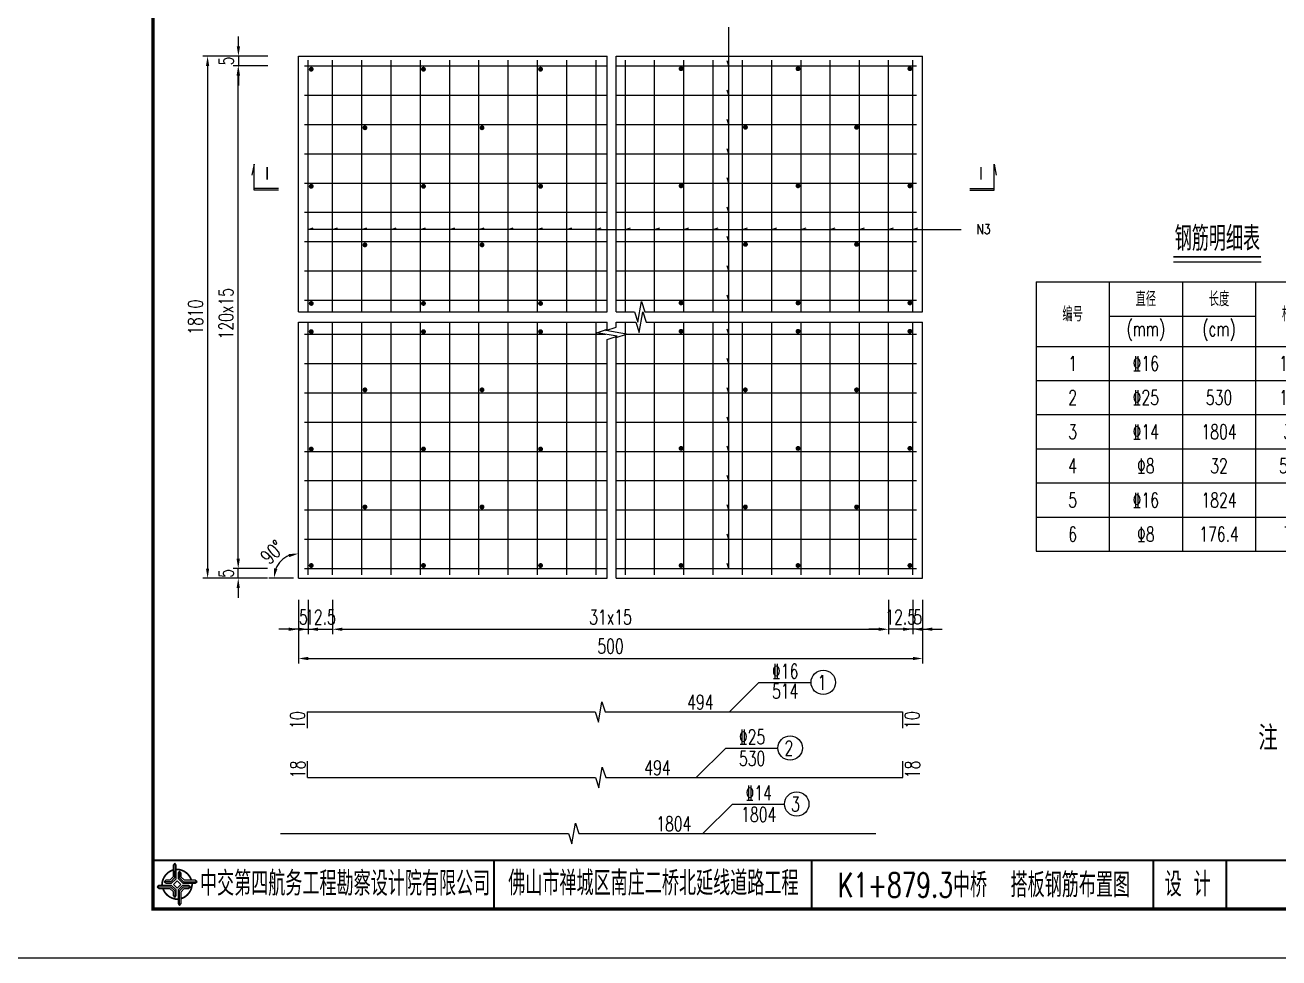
# Model space of a CAD drawing. Header units: millimetres. Extents: x -51 to 12129, y -1309 to -715.
# Drawn here: x 8773.5 to 9030.5, y -1308.7 to -1117.5 of the extents above; entities that cross this region are included whole.
import ezdxf
from ezdxf.enums import TextEntityAlignment as Align

# ---------------------------------------------------------------- set-up
doc = ezdxf.new("R2010")
doc.units = ezdxf.units.MM
doc.header["$LTSCALE"] = 0.25
doc.layers.add('TEXT', color=7, linetype='Continuous', lineweight=18)
for name, color, linetype in [('图框', 7, 'Continuous'), ('文字', 7, 'Continuous'), ('文字字符', 7, 'Continuous'), ('标注', 4, 'Continuous'), ('次轮廓线', 7, 'Continuous'), ('表格', 7, 'Continuous'), ('钢筋', 6, 'Continuous')]:
    doc.layers.add(name, color=color, linetype=linetype)
doc.styles.get("Standard").update_dxf_attribs({"font": 'simplex1.shx', "width": 0.7, "bigfont": 'hztxt.shx'})
doc.styles.add('TEXT', font='simplex1.shx', dxfattribs={"width": 0.7, "bigfont": 'hztxt.shx'})
doc.dimstyles.new('比例1：25', dxfattribs={"dimtxt": 3, "dimasz": 2, "dimexe": 1, "dimexo": 1, "dimgap": 1, "dimtad": 1, "dimdec": 1, "dimlfac": 2.5, "dimzin": 9, "dimdsep": 46, "dimtxsty": 'Standard', "dimcen": -0.09, "dimclrd": 4, "dimclre": 4, "dimclrt": 7, "dimaunit": 1, "dimadec": 0, "dimazin": 0, "dimtfac": 0.0005, "dimtdec": 1, "dimtix": 1, "dimtmove": 2, "dimatfit": 3, "dimfxl": 0, "dimtolj": 1, "dimtzin": 13, "dimarcsym": 0})

# ---------------------------------------------------------------- blocks, each defined once
blk = doc.blocks.new('*D2181')
at = {"layer": 'Defpoints', "color": 0}
for p in [(8829.56, -1231.85), (8831.56, -1231.85), (8831.56, -1241.3)]:
    blk.add_point(p, dxfattribs=at)
at = {"layer": '标注', "color": 4, "lineweight": -2}
for p, q in [((8829.56, -1235.3), (8829.56, -1242.3)), ((8831.56, -1235.3), (8831.56, -1242.3)), ((8827.56, -1241.3), (8825.56, -1241.3)), ((8829.56, -1241.3), (8831.56, -1241.3)), ((8833.56, -1241.3), (8835.56, -1241.3))]:
    blk.add_line(p, q, dxfattribs=at)
at = {"layer": '标注', "color": 4}
for points in [[(8827.56, -1240.97), (8827.56, -1241.63), (8829.56, -1241.3)], [(8833.56, -1240.97), (8833.56, -1241.63), (8831.56, -1241.3)]]:
    blk.add_solid(points, dxfattribs=at)
at = {"layer": '标注', "color": 7, "insert": (8830.56, -1238.8), "char_height": 3, "attachment_point": 5}
blk.add_mtext('\\A1;5', dxfattribs=at)
blk = doc.blocks.new('*D2182')
at = {"layer": 'Defpoints', "color": 0}
for p in [(8831.56, -1231.85), (8836.56, -1231.85), (8836.56, -1241.3)]:
    blk.add_point(p, dxfattribs=at)
at = {"layer": '标注', "color": 4, "lineweight": -2}
for p, q in [((8831.56, -1235.3), (8831.56, -1242.3)), ((8836.56, -1235.3), (8836.56, -1242.3)), ((8829.56, -1241.3), (8827.56, -1241.3)), ((8831.56, -1241.3), (8836.56, -1241.3)), ((8838.56, -1241.3), (8840.56, -1241.3))]:
    blk.add_line(p, q, dxfattribs=at)
at = {"layer": '标注', "color": 4}
for points in [[(8829.56, -1240.97), (8829.56, -1241.63), (8831.56, -1241.3)], [(8838.56, -1240.97), (8838.56, -1241.63), (8836.56, -1241.3)]]:
    blk.add_solid(points, dxfattribs=at)
at = {"layer": '标注', "color": 7, "insert": (8834.06, -1238.8), "char_height": 3, "attachment_point": 5}
blk.add_mtext('\\A1;12.5', dxfattribs=at)
blk = doc.blocks.new('*D2183')
at = {"layer": 'Defpoints', "color": 0}
for p in [(8955.49, -1231.85), (8957.49, -1231.85), (8955.49, -1241.29)]:
    blk.add_point(p, dxfattribs=at)
at = {"layer": '标注', "color": 4, "lineweight": -2}
for p, q in [((8955.49, -1235.29), (8955.49, -1242.29)), ((8957.49, -1235.29), (8957.49, -1242.29)), ((8953.49, -1241.29), (8951.49, -1241.29)), ((8957.49, -1241.29), (8955.49, -1241.29)), ((8959.49, -1241.29), (8961.49, -1241.29))]:
    blk.add_line(p, q, dxfattribs=at)
at = {"layer": '标注', "color": 4}
for points in [[(8953.49, -1240.95), (8953.49, -1241.62), (8955.49, -1241.29)], [(8959.49, -1240.95), (8959.49, -1241.62), (8957.49, -1241.29)]]:
    blk.add_solid(points, dxfattribs=at)
at = {"layer": '标注', "color": 7, "insert": (8956.49, -1238.79), "char_height": 3, "attachment_point": 5}
blk.add_mtext('\\A1;5', dxfattribs=at)
blk = doc.blocks.new('*D2184')
at = {"layer": 'Defpoints', "color": 0}
for p in [(8950.49, -1231.85), (8955.49, -1231.85), (8950.49, -1241.3)]:
    blk.add_point(p, dxfattribs=at)
at = {"layer": '标注', "color": 4, "lineweight": -2}
for p, q in [((8950.49, -1235.3), (8950.49, -1242.3)), ((8955.49, -1235.3), (8955.49, -1242.3)), ((8948.49, -1241.3), (8946.49, -1241.3)), ((8955.49, -1241.3), (8950.49, -1241.3)), ((8957.49, -1241.3), (8959.49, -1241.3))]:
    blk.add_line(p, q, dxfattribs=at)
at = {"layer": '标注', "color": 4}
for points in [[(8948.49, -1240.97), (8948.49, -1241.63), (8950.49, -1241.3)], [(8957.49, -1240.97), (8957.49, -1241.63), (8955.49, -1241.3)]]:
    blk.add_solid(points, dxfattribs=at)
at = {"layer": '标注', "color": 7, "insert": (8952.99, -1238.8), "char_height": 3, "attachment_point": 5}
blk.add_mtext('\\A1;12.5', dxfattribs=at)
blk = doc.blocks.new('*D2185')
at = {"layer": 'Defpoints', "color": 0}
for p in [(8836.56, -1231.85), (8950.49, -1231.85), (8950.49, -1241.3)]:
    blk.add_point(p, dxfattribs=at)
at = {"layer": '标注', "color": 4, "lineweight": -2}
for p, q in [((8836.56, -1235.3), (8836.56, -1242.3)), ((8950.49, -1235.3), (8950.49, -1242.3)), ((8838.56, -1241.3), (8948.49, -1241.3))]:
    blk.add_line(p, q, dxfattribs=at)
at = {"layer": '标注', "color": 4}
for points in [[(8838.56, -1240.97), (8838.56, -1241.63), (8836.56, -1241.3)], [(8948.49, -1240.97), (8948.49, -1241.63), (8950.49, -1241.3)]]:
    blk.add_solid(points, dxfattribs=at)
at = {"layer": '标注', "color": 7, "insert": (8893.52, -1238.8), "char_height": 3, "attachment_point": 5}
blk.add_mtext('\\A1;31x15', dxfattribs=at)
blk = doc.blocks.new('*D2186')
at = {"layer": 'Defpoints', "color": 0}
for p in [(8858.4, -1123.85), (8817.26, -1125.85), (8847.05, -1125.85)]:
    blk.add_point(p, dxfattribs=at)
at = {"layer": '标注', "color": 4, "lineweight": -2}
for p, q in [((8817.26, -1121.85), (8817.26, -1119.85)), ((8823.26, -1123.85), (8816.26, -1123.85)), ((8817.26, -1123.85), (8817.26, -1125.85)), ((8823.26, -1125.85), (8816.26, -1125.85)), ((8817.26, -1127.85), (8817.26, -1129.85))]:
    blk.add_line(p, q, dxfattribs=at)
at = {"layer": '标注', "color": 4}
for points in [[(8816.92, -1121.85), (8817.59, -1121.85), (8817.26, -1123.85)], [(8816.92, -1127.85), (8817.59, -1127.85), (8817.26, -1125.85)]]:
    blk.add_solid(points, dxfattribs=at)
at = {"layer": '标注', "color": 7, "insert": (8814.76, -1124.85), "char_height": 3, "attachment_point": 5, "rotation": 90}
blk.add_mtext('\\A1;5', dxfattribs=at)
blk = doc.blocks.new('*D2187')
at = {"layer": 'Defpoints', "color": 0}
for p in [(8817.22, -1228.85), (8839.7, -1228.85), (8839.7, -1230.85)]:
    blk.add_point(p, dxfattribs=at)
at = {"layer": '标注', "color": 4, "lineweight": -2}
for p, q in [((8817.22, -1226.85), (8817.22, -1224.85)), ((8823.22, -1228.85), (8816.22, -1228.85)), ((8823.22, -1230.85), (8816.22, -1230.85)), ((8817.22, -1230.85), (8817.22, -1228.85)), ((8817.22, -1232.85), (8817.22, -1234.85))]:
    blk.add_line(p, q, dxfattribs=at)
at = {"layer": '标注', "color": 4}
for points in [[(8816.88, -1226.85), (8817.55, -1226.85), (8817.22, -1228.85)], [(8816.88, -1232.85), (8817.55, -1232.85), (8817.22, -1230.85)]]:
    blk.add_solid(points, dxfattribs=at)
at = {"layer": '标注', "color": 7, "insert": (8814.72, -1229.85), "char_height": 3, "attachment_point": 5, "rotation": 90}
blk.add_mtext('\\A1;5', dxfattribs=at)
blk = doc.blocks.new('*D2188')
at = {"layer": 'Defpoints', "color": 0}
for p in [(8817.21, -1125.85), (8851.05, -1125.85), (8838.42, -1228.85)]:
    blk.add_point(p, dxfattribs=at)
at = {"layer": '标注', "color": 4, "lineweight": -2}
for p, q in [((8823.21, -1125.85), (8816.21, -1125.85)), ((8817.21, -1226.85), (8817.21, -1127.85)), ((8823.21, -1228.85), (8816.21, -1228.85))]:
    blk.add_line(p, q, dxfattribs=at)
at = {"layer": '标注', "color": 4}
for points in [[(8816.88, -1127.85), (8817.54, -1127.85), (8817.21, -1125.85)], [(8816.88, -1226.85), (8817.54, -1226.85), (8817.21, -1228.85)]]:
    blk.add_solid(points, dxfattribs=at)
at = {"layer": '标注', "color": 7, "insert": (8814.71, -1177.35), "char_height": 3, "attachment_point": 5, "rotation": 90}
blk.add_mtext('\\A1; 120x15', dxfattribs=at)
blk = doc.blocks.new('*D2189')
at = {"layer": 'Defpoints', "color": 0}
for p in [(8856.84, -1123.85), (8810.94, -1230.85), (8845.49, -1230.85)]:
    blk.add_point(p, dxfattribs=at)
at = {"layer": '标注', "color": 4, "lineweight": -2}
for p, q in [((8816.94, -1123.85), (8809.94, -1123.85)), ((8810.94, -1125.85), (8810.94, -1228.85)), ((8816.94, -1230.85), (8809.94, -1230.85))]:
    blk.add_line(p, q, dxfattribs=at)
at = {"layer": '标注', "color": 4}
for points in [[(8810.6, -1125.85), (8811.27, -1125.85), (8810.94, -1123.85)], [(8810.6, -1228.85), (8811.27, -1228.85), (8810.94, -1230.85)]]:
    blk.add_solid(points, dxfattribs=at)
at = {"layer": '标注', "color": 7, "insert": (8808.44, -1177.35), "char_height": 3, "attachment_point": 5, "rotation": 90}
blk.add_mtext('\\A1;1810', dxfattribs=at)
blk = doc.blocks.new('*D2190')
at = {"layer": 'Defpoints', "color": 0}
for p in [(8829.56, -1231.85), (8957.49, -1231.85), (8957.49, -1247.29)]:
    blk.add_point(p, dxfattribs=at)
at = {"layer": '标注', "color": 4, "lineweight": -2}
for p, q in [((8829.56, -1241.29), (8829.56, -1248.29)), ((8957.49, -1241.29), (8957.49, -1248.29)), ((8831.56, -1247.29), (8955.49, -1247.29))]:
    blk.add_line(p, q, dxfattribs=at)
at = {"layer": '标注', "color": 4}
for points in [[(8831.56, -1246.96), (8831.56, -1247.63), (8829.56, -1247.29)], [(8955.49, -1246.96), (8955.49, -1247.63), (8957.49, -1247.29)]]:
    blk.add_solid(points, dxfattribs=at)
at = {"layer": '标注', "color": 7, "insert": (8893.52, -1244.79), "char_height": 3, "attachment_point": 5}
blk.add_mtext('\\A1;500', dxfattribs=at)
blk = doc.blocks.new('*T2173')
at = {"layer": '表格', "color": 1, "lineweight": 0}
for p, q in [((0, 0), (15, 0)), ((0, 0), (0, -7)), ((15, 0), (30, 0)), ((30, 0), (45, 0)), ((45, 0), (60, 0)), ((60, 0), (75, 0)), ((75, 0), (75, -7)), ((0, -7), (0, -13.2)), ((75, -7), (75, -13.2)), ((0, -13.2), (0, -20.2)), ((75, -13.2), (75, -20.2)), ((0, -20.2), (0, -27.2)), ((75, -20.2), (75, -27.2)), ((0, -27.2), (0, -34.2)), ((75, -27.2), (75, -34.2)), ((0, -34.2), (0, -41.2)), ((75, -34.2), (75, -41.2)), ((0, -41.2), (0, -48.2)), ((75, -41.2), (75, -48.2)), ((0, -48.2), (0, -55.2)), ((75, -48.2), (75, -55.2)), ((0, -55.2), (15, -55.2)), ((15, -55.2), (30, -55.2)), ((30, -55.2), (45, -55.2)), ((45, -55.2), (60, -55.2)), ((60, -55.2), (75, -55.2))]:
    blk.add_line(p, q, dxfattribs=at)
at = {"layer": '表格', "color": 0, "lineweight": 0}
for p, q in [((15, 0), (15, -7)), ((30, 0), (30, -7)), ((45, 0), (45, -7)), ((60, 0), (60, -7)), ((15, -7), (30, -7)), ((15, -7), (15, -13.2)), ((30, -7), (45, -7)), ((30, -7), (30, -13.2)), ((45, -7), (45, -13.2)), ((60, -7), (75, -7)), ((60, -7), (60, -13.2)), ((0, -13.2), (15, -13.2)), ((15, -13.2), (30, -13.2)), ((15, -13.2), (15, -20.2)), ((30, -13.2), (45, -13.2)), ((30, -13.2), (30, -20.2)), ((45, -13.2), (60, -13.2)), ((45, -13.2), (45, -20.2)), ((60, -13.2), (75, -13.2)), ((60, -13.2), (60, -20.2)), ((0, -20.2), (15, -20.2)), ((15, -20.2), (30, -20.2)), ((15, -20.2), (15, -27.2)), ((30, -20.2), (45, -20.2)), ((30, -20.2), (30, -27.2)), ((45, -20.2), (60, -20.2)), ((45, -20.2), (45, -27.2)), ((60, -20.2), (75, -20.2)), ((60, -20.2), (60, -27.2)), ((0, -27.2), (15, -27.2)), ((15, -27.2), (30, -27.2)), ((15, -27.2), (15, -34.2)), ((30, -27.2), (45, -27.2)), ((30, -27.2), (30, -34.2)), ((45, -27.2), (60, -27.2)), ((45, -27.2), (45, -34.2)), ((60, -27.2), (75, -27.2)), ((60, -27.2), (60, -34.2)), ((0, -34.2), (15, -34.2)), ((15, -34.2), (30, -34.2)), ((15, -34.2), (15, -41.2)), ((30, -34.2), (45, -34.2)), ((30, -34.2), (30, -41.2)), ((45, -34.2), (60, -34.2)), ((45, -34.2), (45, -41.2)), ((60, -34.2), (75, -34.2)), ((60, -34.2), (60, -41.2)), ((0, -41.2), (15, -41.2)), ((15, -41.2), (30, -41.2)), ((15, -41.2), (15, -48.2)), ((30, -41.2), (45, -41.2)), ((30, -41.2), (30, -48.2)), ((45, -41.2), (60, -41.2)), ((45, -41.2), (45, -48.2)), ((60, -41.2), (75, -41.2)), ((60, -41.2), (60, -48.2)), ((0, -48.2), (15, -48.2)), ((15, -48.2), (30, -48.2)), ((15, -48.2), (15, -55.2)), ((30, -48.2), (45, -48.2)), ((30, -48.2), (30, -55.2)), ((45, -48.2), (60, -48.2)), ((45, -48.2), (45, -55.2)), ((60, -48.2), (75, -48.2)), ((60, -48.2), (60, -55.2))]:
    blk.add_line(p, q, dxfattribs=at)
at = {"layer": '表格', "char_height": 3, "width": 12, "attachment_point": 5}
for s, insert in [('直径', (22.5, -3.5)), ('长度', (37.5, -3.5)), ('共长', (67.5, -3.5)), ('编号', (7.5, -6.6)), ('根数', (52.5, -6.6)), ('(mm)', (22.5, -10.1)), ('(cm)', (37.5, -10.1)), ('(m)', (67.5, -10.1)), ('1', (7.5, -16.7)), ('\x8416', (22.5, -16.7)), ('121', (52.5, -16.7)), ('621.9', (67.5, -16.7)), ('2', (7.5, -23.7)), ('\x8425', (22.5, -23.7)), ('530', (37.5, -23.7)), ('121', (52.5, -23.7)), ('641.3', (67.5, -23.7)), ('3', (7.5, -30.7)), ('\x8414', (22.5, -30.7)), ('1804', (37.5, -30.7)), ('34', (52.5, -30.7)), ('613.4', (67.5, -30.7)), ('4', (7.5, -37.7)), ('\x838', (22.5, -37.7)), ('32', (37.5, -37.7)), ('519', (52.5, -37.7)), ('166.1', (67.5, -37.7)), ('5', (7.5, -44.7)), ('\x8416', (22.5, -44.7)), ('1824', (37.5, -44.7)), ('8', (52.5, -44.7)), ('145.9', (67.5, -44.7)), ('6', (7.5, -51.7)), ('\x838', (22.5, -51.7)), ('176.4', (37.5, -51.7)), ('73', (52.5, -51.7)), ('128.8', (67.5, -51.7))]:
    blk.add_mtext(s, dxfattribs=dict(at, insert=insert))
blk = doc.blocks.new('tb')
at = {"lineweight": -3}
h = blk.add_hatch(color=256, dxfattribs=at)
h.paths.add_polyline_path([(-1.23, -0.13), (-3.78, -0.14), (-4.14, -0.41), (-1.4, -0.44), (-0.56, -1.24), (-0.54, -2.62), (-0.27, -2.2), (-0.26, -1.06)])
h.paths.add_polyline_path([(0.13, -1.08), (0.14, -3.86), (0.41, -4.26), (0.44, -1.24), (1.25, -0.43), (2.66, -0.43), (2.26, -0.16), (1.07, -0.15)])
h.paths.add_polyline_path([(1.08, 0.3), (3.62, 0.3), (4.02, 0.56), (1.25, 0.57), (0.43, 1.39), (0.43, 2.8), (0.16, 2.41), (0.15, 1.24)])
h.paths.add_polyline_path([(-0.28, 1.21), (-0.28, 3.99), (-0.56, 4.39), (-0.57, 1.41), (-1.38, 0.6), (-2.74, 0.56), (-2.33, 0.3), (-1.2, 0.29)])
for p, q in [((-0.56, 4.39), (-0.57, 1.41)), ((0.43, 2.8), (0.43, 1.39)), ((-1.38, 0.6), (-2.74, 0.56)), ((-0.57, 1.41), (-1.38, 0.6)), ((0.43, 1.39), (1.25, 0.57)), ((1.25, 0.57), (4.02, 0.56)), ((-4.14, -0.41), (-1.4, -0.44)), ((-1.4, -0.44), (-0.56, -1.24)), ((-0.56, -1.24), (-0.54, -2.62)), ((0.41, -4.26), (0.44, -1.24)), ((0.44, -1.24), (1.25, -0.43)), ((1.25, -0.43), (2.66, -0.43))]:
    blk.add_line(p, q, dxfattribs=at)
at = {"lineweight": -3, "const_width": 0.35, "flags": 128}
for points in [[(-0.9, 3.02, 0.324167), (-3.16, -0.14)], [(2.88, 0.92, 0.324403), (-0.24, 3.15)], [(0.75, -2.86, 0.325418), (3.02, 0.26)], [(-2.98, -0.76, 0.322976), (0.14, -2.98)]]:
    blk.add_lwpolyline(points, format="xyb", dxfattribs=at)
at = {"lineweight": -3, "flags": 128}
for points in [[(-0.9, 3.99), (-0.9, 1.58), (-1.53, 0.91), (-2.34, 0.91), (-2.74, 0.56), (-2.33, 0.3), (-1.2, 0.29), (-0.28, 1.21), (-0.28, 3.99), (-0.56, 4.39)], [(3.62, 0.92), (1.43, 0.92), (0.77, 1.54), (0.77, 2.38), (0.43, 2.8), (0.16, 2.41), (0.15, 1.24), (1.08, 0.3), (3.62, 0.3), (4.02, 0.56)], [(-0.04, 0.77), (0.68, 0.04), (-0.04, -0.69), (-0.77, 0.05)], [(-3.73, -0.76), (-1.54, -0.76), (-0.89, -1.39), (-0.89, -2.21), (-0.54, -2.62), (-0.27, -2.2), (-0.26, -1.06), (-1.23, -0.13), (-3.78, -0.14), (-4.14, -0.41)], [(0.75, -3.85), (0.75, -1.43), (1.4, -0.78), (2.26, -0.78), (2.66, -0.43), (2.26, -0.16), (1.07, -0.15), (0.13, -1.08), (0.14, -3.86), (0.41, -4.26)]]:
    blk.add_lwpolyline(points, close=True, dxfattribs=at)
blk = doc.blocks.new('*D2207')
at = {"layer": 'Defpoints', "color": 0}
for p in [(8829.56, -1178.35), (8827.04, -1226.47), (8829.56, -1230.85), (8829.56, -1230.85), (8892.81, -1230.85)]:
    blk.add_point(p, dxfattribs=at)
at = {"layer": '标注', "color": 4, "lineweight": -2}
blk.add_line((8828.56, -1230.85), (8823.51, -1230.85), dxfattribs=at)
blk.add_arc((8829.56, -1230.85), 5.05, 112.847, 157.153, dxfattribs=at)
at = {"layer": '标注', "color": 4}
for points in [[(8827.53, -1225.87), (8827.67, -1226.52), (8829.56, -1225.8)], [(8825.24, -1228.95), (8824.58, -1228.82), (8824.51, -1230.85)]]:
    blk.add_solid(points, dxfattribs=at)
at = {"layer": '标注', "color": 7, "insert": (8824.22, -1225.51), "char_height": 3, "attachment_point": 5, "rotation": 45}
blk.add_mtext('\\A1;90°', dxfattribs=at)
blk = doc.blocks.new('123')
at = {"layer": '图框', "color": 2}
blk.add_lwpolyline([(369.33, -1011.65), (369.33, -714.65), (-50.67, -714.65), (-50.67, -1011.65)], close=True, dxfattribs=at)

msp = doc.modelspace()

# ---------------------------------------------------------------- linework, layer by layer
msp.add_line((9008.87057, -1165.97416), (9026.84443, -1165.97416))
at = {"const_width": 0.7}
msp.add_lwpolyline([(8799.75412, -1298.65472), (9179.75412, -1298.65472), (9179.75412, -1021.65472), (8799.75412, -1021.65472)], close=True, dxfattribs=at)
at = {"ltscale": 2}
for points in [[(8892.81138, -1176.24346), (8892.81138, -1123.84985)], [(8894.68056, -1176.24346), (8894.68056, -1123.84985)], [(8892.81138, -1230.84507), (8892.81138, -1181.93463), (8894.91138, -1181.23463), (8890.71138, -1180.53463), (8892.81138, -1179.83463), (8892.81138, -1178.35238)], [(8894.68056, -1230.84507), (8894.68056, -1181.50309), (8896.78056, -1180.80309), (8892.58056, -1180.10309), (8894.68056, -1179.40309), (8894.68056, -1178.35238)]]:
    msp.add_lwpolyline(points, dxfattribs=at)
at = {"const_width": 0.4}
for points in [[(9008.87057, -1164.97416), (9026.84443, -1164.97416)], [(8799.75412, -1288.65472), (9179.75412, -1288.65472)]]:
    msp.add_lwpolyline(points, dxfattribs=at)
at = {"layer": '图框', "const_width": 0.4}
for points in [[(8869.64754, -1288.65472), (8869.64754, -1298.65472)], [(8934.75412, -1298.65472), (8934.75412, -1288.65472)], [(9004.75412, -1298.65472), (9004.75412, -1288.65472)], [(9019.75412, -1298.65472), (9019.75412, -1288.65472)]]:
    msp.add_lwpolyline(points, dxfattribs=at)
at = {"layer": '文字'}
for centre in [(8937.11637, -1252.18734), (8930.33156, -1265.63702), (8931.6848, -1277.11296)]:
    msp.add_circle(centre, 2.5, dxfattribs=at)
at = {"layer": '标注'}
for p, q in [((8917.73938, -1228.84507), (8917.73938, -1117.91)), ((8917.73938, -1125.84985), (8917.40824, -1124.81244)), ((8917.73938, -1131.84985), (8917.40824, -1130.81244)), ((8917.73938, -1137.84985), (8917.40824, -1136.81244)), ((8917.73938, -1143.84985), (8917.40824, -1142.81244)), ((8917.73938, -1149.84985), (8917.40824, -1148.81244)), ((8917.73938, -1155.84985), (8917.40824, -1154.81244)), ((8831.56139, -1159.36754), (8832.59401, -1159.02176)), ((8891.05606, -1159.36755), (8831.56139, -1159.36755)), ((8836.56139, -1159.36754), (8837.59401, -1159.02176)), ((8842.56139, -1159.36754), (8843.59401, -1159.02176)), ((8848.56139, -1159.36754), (8849.59401, -1159.02176)), ((8854.56139, -1159.36754), (8855.59401, -1159.02176)), ((8860.56139, -1159.36754), (8861.59401, -1159.02176)), ((8866.56139, -1159.36754), (8867.59401, -1159.02176)), ((8872.56139, -1159.36754), (8873.59401, -1159.02176)), ((8878.56139, -1159.36754), (8879.59401, -1159.02176)), ((8884.56139, -1159.36754), (8885.59401, -1159.02176)), ((8890.56139, -1159.36754), (8891.59401, -1159.02176)), ((8890.71065, -1159.36755), (8965.35976, -1159.36755)), ((8896.56139, -1159.36754), (8897.59401, -1159.02176)), ((8902.56139, -1159.36754), (8903.59401, -1159.02176)), ((8908.56139, -1159.36754), (8909.59401, -1159.02176)), ((8914.56139, -1159.36754), (8915.59401, -1159.02176)), ((8917.73938, -1161.84985), (8917.40824, -1160.81244)), ((8920.56139, -1159.36754), (8921.59401, -1159.02176)), ((8926.56139, -1159.36754), (8927.59401, -1159.02176)), ((8932.56139, -1159.36754), (8933.59401, -1159.02176)), ((8938.56139, -1159.36754), (8939.59401, -1159.02176)), ((8944.56139, -1159.36754), (8945.59401, -1159.02176)), ((8950.48775, -1159.36754), (8951.52037, -1159.02176)), ((8955.48775, -1159.36754), (8956.52037, -1159.02176)), ((8917.73938, -1167.84985), (8917.40824, -1166.81244)), ((8917.73938, -1173.84985), (8917.40824, -1172.81244)), ((8917.73938, -1180.84507), (8917.40824, -1179.80766)), ((8917.73938, -1186.84507), (8917.40824, -1185.80766)), ((8917.73938, -1192.84507), (8917.40824, -1191.80766)), ((8917.73938, -1198.84507), (8917.40824, -1197.80766)), ((8917.73938, -1204.84507), (8917.40824, -1203.80766)), ((8917.73938, -1210.84507), (8917.40824, -1209.80766)), ((8917.73938, -1216.84507), (8917.40824, -1215.80766)), ((8917.73938, -1222.84507), (8917.40824, -1221.80766)), ((8917.73938, -1228.84507), (8917.40824, -1227.80766)), ((8917.87157, -1258.2402), (8923.92444, -1252.18734)), ((8923.92444, -1252.18734), (8934.61637, -1252.18734)), ((8911.08677, -1271.68988), (8917.13963, -1265.63702)), ((8917.13963, -1265.63702), (8927.83156, -1265.63702)), ((8912.44001, -1283.16582), (8918.49287, -1277.11296)), ((8918.49287, -1277.11296), (8929.1848, -1277.11296))]:
    msp.add_line(p, q, dxfattribs=at)
at = {"layer": '次轮廓线'}
for p, q in [((8829.56139, -1175.89306), (8829.56139, -1123.84985)), ((8829.56139, -1123.84985), (8892.81138, -1123.84985)), ((8894.68056, -1123.84985), (8957.48774, -1123.84985)), ((8957.48774, -1176.24346), (8957.48774, -1123.84985)), ((8829.56139, -1176.24346), (8829.56139, -1175.89306)), ((8829.56139, -1230.84507), (8829.56139, -1178.35238)), ((8957.48774, -1230.84507), (8957.48774, -1178.35238)), ((8829.56139, -1230.84507), (8892.81138, -1230.84507)), ((8894.68056, -1230.84507), (8957.48774, -1230.84507))]:
    msp.add_line(p, q, dxfattribs=at)
at = {"layer": '次轮廓线', "ltscale": 2}
for points in [[(8894.68056, -1176.24346), (8898.43898, -1176.24346), (8899.13898, -1178.34346), (8899.83898, -1174.14346), (8900.53898, -1176.24346), (8957.48774, -1176.24346)], [(8829.56139, -1176.24346), (8892.81138, -1176.24346)], [(8894.68056, -1178.35238), (8898.71841, -1178.35238), (8899.41841, -1180.45238), (8900.11841, -1176.25238), (8900.81841, -1178.35238), (8957.48774, -1178.35238)], [(8829.56139, -1178.35238), (8892.81138, -1178.35238)], [(8890.34249, -1258.2402), (8891.04249, -1260.3402), (8891.74249, -1256.1402), (8892.44249, -1258.2402)], [(8890.42649, -1271.68988), (8891.12649, -1273.78988), (8891.82649, -1269.58988), (8892.52649, -1271.68988)], [(8884.91092, -1283.16582), (8885.61092, -1285.26582), (8886.31092, -1281.06582), (8887.01092, -1283.16582)]]:
    msp.add_lwpolyline(points, dxfattribs=at)
at = {"layer": '钢筋'}
for p, q in [((8831.56139, -1176.24346), (8831.56139, -1124.69579)), ((8836.56139, -1176.24346), (8836.56139, -1124.69579)), ((8842.56139, -1176.24346), (8842.56139, -1124.69579)), ((8848.56139, -1176.24346), (8848.56139, -1124.69579)), ((8854.56139, -1176.24346), (8854.56139, -1124.69579)), ((8860.56139, -1176.24346), (8860.56139, -1124.69579)), ((8866.56139, -1176.24346), (8866.56139, -1124.69579)), ((8872.56139, -1176.24346), (8872.56139, -1124.69579)), ((8878.56139, -1176.24346), (8878.56139, -1124.69579)), ((8884.56139, -1176.24346), (8884.56139, -1124.69579)), ((8890.56139, -1176.24346), (8890.56139, -1124.69579)), ((8896.56139, -1176.24346), (8896.56139, -1124.69579)), ((8902.56139, -1176.24346), (8902.56139, -1124.69579)), ((8908.56139, -1176.24346), (8908.56139, -1124.69579)), ((8914.56139, -1176.24346), (8914.56139, -1124.69579)), ((8920.56139, -1176.24346), (8920.56139, -1124.69579)), ((8926.56139, -1176.24346), (8926.56139, -1124.69579)), ((8932.56139, -1176.24346), (8932.56139, -1124.69579)), ((8938.56139, -1176.24346), (8938.56139, -1124.69579)), ((8944.56139, -1176.24346), (8944.56139, -1124.69579)), ((8950.48774, -1176.24346), (8950.48774, -1124.69579)), ((8955.48774, -1176.24346), (8955.48774, -1124.69579)), ((8830.80244, -1125.84985), (8892.81138, -1125.84985)), ((8894.68056, -1125.84985), (8956.24129, -1125.84985)), ((8830.80244, -1131.84985), (8892.81138, -1131.84985)), ((8894.68056, -1131.84985), (8956.24129, -1131.84985)), ((8830.80244, -1137.84985), (8892.81138, -1137.84985)), ((8894.68056, -1137.84985), (8956.24129, -1137.84985)), ((8820.45997, -1145.98266), (8820.00865, -1148.21159)), ((8820.45997, -1151.28266), (8820.45997, -1145.98266)), ((8830.80244, -1143.84985), (8892.81138, -1143.84985)), ((8894.68056, -1143.84985), (8956.24129, -1143.84985)), ((8972.12934, -1151.28266), (8972.12934, -1145.98266)), ((8972.12934, -1145.98266), (8972.58067, -1148.21159)), ((8825.45997, -1150.98266), (8820.45997, -1150.98266)), ((8830.80244, -1149.84985), (8892.81138, -1149.84985)), ((8894.68056, -1149.84985), (8956.24129, -1149.84985)), ((8967.12934, -1150.98266), (8972.12934, -1150.98266)), ((8825.45997, -1151.28266), (8820.45997, -1151.28266)), ((8967.12934, -1151.28266), (8972.12934, -1151.28266)), ((8830.80244, -1155.84985), (8892.81138, -1155.84985)), ((8894.68056, -1155.84985), (8956.24129, -1155.84985)), ((8830.80244, -1161.84985), (8892.81138, -1161.84985)), ((8894.68056, -1161.84985), (8956.24129, -1161.84985)), ((8830.80244, -1167.84985), (8892.81138, -1167.84985)), ((8894.68056, -1167.84985), (8956.24129, -1167.84985)), ((8830.80244, -1173.84985), (8892.81138, -1173.84985)), ((8894.68056, -1173.84985), (8956.24129, -1173.84985)), ((8831.56139, -1230.12166), (8831.56139, -1178.35238)), ((8836.56139, -1230.12166), (8836.56139, -1178.35238)), ((8842.56139, -1230.12166), (8842.56139, -1178.35238)), ((8848.56139, -1230.12166), (8848.56139, -1178.35238)), ((8854.56139, -1230.12166), (8854.56139, -1178.35238)), ((8860.56139, -1230.12166), (8860.56139, -1178.35238)), ((8866.56139, -1230.12166), (8866.56139, -1178.35238)), ((8872.56139, -1230.12166), (8872.56139, -1178.35238)), ((8878.56139, -1230.12166), (8878.56139, -1178.35238)), ((8884.56139, -1230.12166), (8884.56139, -1178.35238)), ((8890.56139, -1230.12166), (8890.56139, -1178.35238)), ((8896.56139, -1230.12166), (8896.56139, -1178.35238)), ((8902.56139, -1230.12166), (8902.56139, -1178.35238)), ((8908.56139, -1230.12166), (8908.56139, -1178.35238)), ((8914.56139, -1230.12166), (8914.56139, -1178.35238)), ((8920.56139, -1230.12166), (8920.56139, -1178.35238)), ((8926.56139, -1230.12166), (8926.56139, -1178.35238)), ((8932.56139, -1230.12166), (8932.56139, -1178.35238)), ((8938.56139, -1230.12166), (8938.56139, -1178.35238)), ((8944.56139, -1230.12166), (8944.56139, -1178.35238)), ((8950.48774, -1230.12166), (8950.48774, -1178.35238)), ((8955.48774, -1230.12166), (8955.48774, -1178.35238)), ((8830.80244, -1180.84507), (8892.57403, -1180.84507)), ((8896.65463, -1180.84507), (8956.24129, -1180.84507)), ((8830.80244, -1186.84507), (8892.81138, -1186.84507)), ((8894.68056, -1186.84507), (8956.24129, -1186.84507)), ((8830.80244, -1192.84507), (8892.81138, -1192.84507)), ((8894.68056, -1192.84507), (8956.24129, -1192.84507)), ((8830.80244, -1198.84507), (8892.81138, -1198.84507)), ((8894.68056, -1198.84507), (8956.24129, -1198.84507)), ((8830.80244, -1204.84507), (8892.81138, -1204.84507)), ((8894.68056, -1204.84507), (8956.24129, -1204.84507)), ((8830.80244, -1210.84507), (8892.81138, -1210.84507)), ((8894.68056, -1210.84507), (8956.24129, -1210.84507)), ((8830.80244, -1216.84507), (8892.81138, -1216.84507)), ((8894.68056, -1216.84507), (8956.24129, -1216.84507)), ((8830.80244, -1222.84507), (8892.81138, -1222.84507)), ((8894.68056, -1222.84507), (8956.24129, -1222.84507)), ((8830.80244, -1228.84507), (8892.81138, -1228.84507)), ((8894.68056, -1228.84507), (8956.24129, -1228.84507)), ((8831.34249, -1258.2402), (8890.34249, -1258.2402)), ((8831.34249, -1258.2402), (8831.34249, -1261.57353)), ((8892.44249, -1258.2402), (8953.34249, -1258.2402)), ((8953.34249, -1258.2402), (8953.34249, -1261.57353)), ((8831.42649, -1271.68988), (8831.42649, -1268.35655)), ((8953.42649, -1271.68988), (8953.42649, -1268.35655)), ((8831.42649, -1271.68988), (8890.42649, -1271.68988)), ((8892.52649, -1271.68988), (8953.42649, -1271.68988)), ((8825.91092, -1283.16582), (8884.91092, -1283.16582)), ((8887.01092, -1283.16582), (8947.91092, -1283.16582))]:
    msp.add_line(p, q, dxfattribs=at)
at = {"layer": '钢筋', "const_width": 0.5}
for points in [[(8831.93154, -1126.52782, 1), (8832.43154, -1126.52782, 1)], [(8854.93154, -1126.52782, 1), (8855.43154, -1126.52782, 1)], [(8878.93154, -1126.52782, 1), (8879.43154, -1126.52782, 1)], [(8907.7304, -1126.42978, 1), (8908.2304, -1126.42978, 1)], [(8931.70138, -1126.42978, 1), (8932.20138, -1126.42978, 1)], [(8954.62385, -1126.42978, 1), (8955.12385, -1126.42978, 1)], [(8842.93154, -1138.52782, 1), (8843.43154, -1138.52782, 1)], [(8866.93317, -1138.52782, 1), (8867.43317, -1138.52782, 1)], [(8920.92277, -1138.42978, 1), (8921.42277, -1138.42978, 1)], [(8943.6975, -1138.42978, 1), (8944.1975, -1138.42978, 1)], [(8831.93154, -1150.52782, 1), (8832.43154, -1150.52782, 1)], [(8854.93154, -1150.52782, 1), (8855.43154, -1150.52782, 1)], [(8878.93154, -1150.52782, 1), (8879.43154, -1150.52782, 1)], [(8907.7304, -1150.42978, 1), (8908.2304, -1150.42978, 1)], [(8931.70138, -1150.42978, 1), (8932.20138, -1150.42978, 1)], [(8954.62385, -1150.42978, 1), (8955.12385, -1150.42978, 1)], [(8842.93154, -1162.52782, 1), (8843.43154, -1162.52782, 1)], [(8866.93317, -1162.52782, 1), (8867.43317, -1162.52782, 1)], [(8920.92277, -1162.42978, 1), (8921.42277, -1162.42978, 1)], [(8943.6975, -1162.42978, 1), (8944.1975, -1162.42978, 1)], [(8831.93154, -1174.52782, 1), (8832.43154, -1174.52782, 1)], [(8854.93154, -1174.52782, 1), (8855.43154, -1174.52782, 1)], [(8878.93154, -1174.52782, 1), (8879.43154, -1174.52782, 1)], [(8907.7304, -1174.42978, 1), (8908.2304, -1174.42978, 1)], [(8931.70138, -1174.42978, 1), (8932.20138, -1174.42978, 1)], [(8954.62385, -1174.42978, 1), (8955.12385, -1174.42978, 1)], [(8831.93154, -1180.31587, 1), (8832.43154, -1180.31587, 1)], [(8854.93154, -1180.31587, 1), (8855.43154, -1180.31587, 1)], [(8878.93154, -1180.31587, 1), (8879.43154, -1180.31587, 1)], [(8907.7304, -1180.23731, 1), (8908.2304, -1180.23731, 1)], [(8931.70138, -1180.23731, 1), (8932.20138, -1180.23731, 1)], [(8954.62385, -1180.23731, 1), (8955.12385, -1180.23731, 1)], [(8842.93154, -1192.23731, 1), (8843.43154, -1192.23731, 1)], [(8866.93154, -1192.23731, 1), (8867.43154, -1192.23731, 1)], [(8920.90123, -1192.23731, 1), (8921.40123, -1192.23731, 1)], [(8943.6975, -1192.23731, 1), (8944.1975, -1192.23731, 1)], [(8831.93154, -1204.36687, 1), (8832.43154, -1204.36687, 1)], [(8854.93154, -1204.36687, 1), (8855.43154, -1204.36687, 1)], [(8878.93154, -1204.36687, 1), (8879.43154, -1204.36687, 1)], [(8907.7304, -1204.23731, 1), (8908.2304, -1204.23731, 1)], [(8931.70138, -1204.23731, 1), (8932.20138, -1204.23731, 1)], [(8954.62385, -1204.23731, 1), (8955.12385, -1204.23731, 1)], [(8842.93154, -1216.23731, 1), (8843.43154, -1216.23731, 1)], [(8866.93154, -1216.23731, 1), (8867.43154, -1216.23731, 1)], [(8920.90123, -1216.23731, 1), (8921.40123, -1216.23731, 1)], [(8943.6975, -1216.23731, 1), (8944.1975, -1216.23731, 1)], [(8831.93154, -1228.23731, 1), (8832.43154, -1228.23731, 1)], [(8854.93154, -1228.23731, 1), (8855.43154, -1228.23731, 1)], [(8878.93154, -1228.23731, 1), (8879.43154, -1228.23731, 1)], [(8907.7304, -1228.23731, 1), (8908.2304, -1228.23731, 1)], [(8931.70138, -1228.23731, 1), (8932.20138, -1228.23731, 1)], [(8954.62385, -1228.23731, 1), (8955.12385, -1228.23731, 1)]]:
    msp.add_lwpolyline(points, format="xyb", close=True, dxfattribs=at)

# ---------------------------------------------------------------- block references
msp.add_blockref('*T2173', (8980.7331, -1170.12093))
at = {"lineweight": -3}
msp.add_blockref('tb', (8804.74985, -1293.64938), dxfattribs=at)
at = {"layer": '标注'}
msp.add_blockref('123', (8820, -297), dxfattribs=at)

# ---------------------------------------------------------------- texts
at = {"layer": 'TEXT'}
msp.add_text('Ⅰ', height=3, dxfattribs=at).set_placement((8823.15054, -1147.98266), align=Align.MIDDLE)
at = {"layer": 'TEXT', "text_generation_flag": 2}
msp.add_text('Ⅰ', height=3, dxfattribs=at).set_placement((8969.43877, -1147.98266), align=Align.MIDDLE)
at = {"layer": 'TEXT', "linetype": 'Continuous', "style": 'TEXT', "width": 0.8}
msp.add_text('N3', height=2, dxfattribs=at).set_placement((8968.49334, -1160.30216))
at = {"layer": 'TEXT', "width": 0.7}
for s, p in [('%%13216', (8929.32014, -1251.41905)), ('514', (8929.32014, -1255.4831)), ('%%13225', (8922.53534, -1264.86873)), ('530', (8922.53534, -1269.29141)), ('%%13214', (8923.88858, -1276.34468)), ('1804', (8923.88858, -1280.76736))]:
    msp.add_text(s, height=3, dxfattribs=at).set_placement(p, align=Align.CENTER)
for s, p in [('494', (8911.9239, -1256.2402)), ('494', (8903.1513, -1269.68988)), ('1804', (8906.49234, -1281.16582))]:
    msp.add_text(s, height=3, dxfattribs=at).set_placement(p, align=Align.MIDDLE)
at = {"layer": '图框', "width": 0.7}
for s, p in [('中交第四航务工程勘察设计院有限公司', (8839.11923, -1293.40628)), ('佛山市禅城区南庄二桥北延线道路工程', (8902.29837, -1293.34002)), ('设 计', (9011.79879, -1293.56013))]:
    msp.add_text(s, height=5, dxfattribs=at).set_placement(p, align=Align.MIDDLE_CENTER)
msp.add_text('K1+879.3中桥  搭板钢筋布置图', height=5, dxfattribs=at).set_placement((8970.07177, -1293.45472), align=Align.MIDDLE)
at = {"layer": '文字', "color": 7, "width": 0.7}
msp.add_text('钢筋明细表', height=5, dxfattribs=at).set_placement((9017.9039, -1161.23913), align=Align.MIDDLE_CENTER)
at = {"layer": '文字', "width": 0.7}
for s, p in [('1', (8936.86293, -1252.21132)), ('2', (8930.07812, -1265.661)), ('3', (8931.43136, -1277.13694))]:
    msp.add_text(s, height=3, dxfattribs=at).set_placement(p, align=Align.MIDDLE_CENTER)
at = {"layer": '文字字符', "width": 0.7}
for s, p in [('10', (8829.34249, -1259.90687)), ('10', (8955.34249, -1259.90687)), ('18', (8829.42649, -1270.02321)), ('18', (8955.42649, -1270.02321))]:
    msp.add_text(s, height=3, rotation=90, dxfattribs=at).set_placement(p, align=Align.MIDDLE)
at = {"layer": '文字字符', "linetype": 'Continuous', "width": 0.8}
msp.add_text('注', height=5, dxfattribs=at).set_placement((9028.30083, -1263.32861), align=Align.MIDDLE)

# ---------------------------------------------------------------- dimensions: what is measured, and where the dimension line sits
at = {"layer": '标注'}
for base, p1, p2, picture, middle in [((8817.25778, -1125.84985), (8858.4003, -1123.84985), (8847.05203, -1125.84985), '*D2186', (8814.75778, -1124.84985)), ((8817.2179, -1228.84507), (8839.69912, -1230.84507), (8839.69912, -1228.84507), '*D2187', (8814.7179, -1229.84507))]:
    dim = msp.add_linear_dim(base=base, p1=p1, p2=p2, angle=90, dimstyle='比例1：25', dxfattribs=at)
    dim.commit()
    dim.dimension.update_dxf_attribs({"geometry": picture, "text_midpoint": middle})
dim = msp.add_linear_dim(base=(8810.93545, -1230.84507), p1=(8856.84261, -1123.84985), p2=(8845.49434, -1230.84507), angle=90, text='1810', dimstyle='比例1：25', override={"dimfxl": 6}, dxfattribs=at)
dim.commit()
dim.dimension.update_dxf_attribs({"geometry": '*D2189', "text_midpoint": (8808.43545, -1177.34746)})
dim = msp.add_linear_dim(base=(8817.21061, -1125.84985), p1=(8838.4153, -1228.84507), p2=(8851.05403, -1125.84985), angle=90, text=' 120x15', dimstyle='比例1：25', dxfattribs=at)
dim.commit()
dim.dimension.update_dxf_attribs({"geometry": '*D2188', "text_midpoint": (8814.71061, -1177.34746)})
dim = msp.add_angular_dim_2l(base=(8827.03689, -1226.47252), line1=((8829.56139, -1230.84507), (8892.81138, -1230.84507)), line2=((8829.56139, -1230.84507), (8829.56139, -1178.35238)), dimstyle='比例1：25', dxfattribs=at)
dim.commit()
dim.dimension.update_dxf_attribs({"geometry": '*D2207', "text_midpoint": (8824.22345, -1225.50713)})
for base, p1, p2, picture, middle in [((8831.56139, -1241.29914), (8829.56139, -1231.84507), (8831.56139, -1231.84507), '*D2181', (8830.56139, -1238.79914)), ((8836.56139, -1241.29914), (8831.56139, -1231.84507), (8836.56139, -1231.84507), '*D2182', (8834.06139, -1238.79914)), ((8950.48774, -1241.29914), (8955.48774, -1231.84507), (8950.48774, -1231.84507), '*D2184', (8952.98774, -1238.79914)), ((8955.48774, -1241.2873), (8957.48774, -1231.84507), (8955.48774, -1231.84507), '*D2183', (8956.48774, -1238.7873))]:
    dim = msp.add_linear_dim(base=base, p1=p1, p2=p2, dimstyle='比例1：25', dxfattribs=at)
    dim.commit()
    dim.dimension.update_dxf_attribs({"geometry": picture, "text_midpoint": middle})
dim = msp.add_linear_dim(base=(8957.48774, -1247.29353), p1=(8829.56139, -1231.84507), p2=(8957.48774, -1231.84507), text='500', dimstyle='比例1：25', override={"dimfxl": 6}, dxfattribs=at)
dim.commit()
dim.dimension.update_dxf_attribs({"geometry": '*D2190', "text_midpoint": (8893.52456, -1244.79353)})
dim = msp.add_linear_dim(base=(8950.48774, -1241.29914), p1=(8836.56139, -1231.84507), p2=(8950.48774, -1231.84507), text='31x15', dimstyle='比例1：25', dxfattribs=at)
dim.commit()
dim.dimension.update_dxf_attribs({"geometry": '*D2185', "text_midpoint": (8893.52456, -1238.79914)})

doc.saveas('drawing.dxf')
